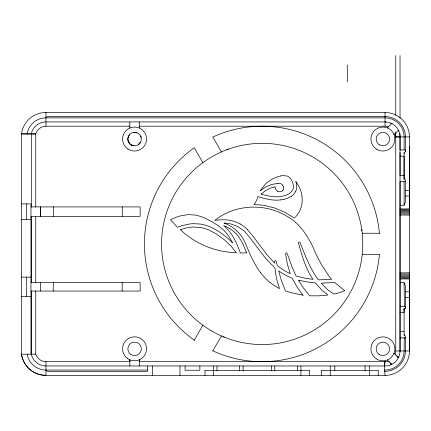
<?xml version="1.0" encoding="UTF-8"?>
<svg xmlns="http://www.w3.org/2000/svg" width="431" height="431" viewBox="0 0 431 431"><rect width="100%" height="100%" fill="white"/><g stroke="black" fill="none" stroke-linecap="round" stroke-linejoin="round"><path stroke-width="0.65" d="M21.55 354.234L21.55 133.691L35.746 133.696A10.797 10.797 0 0 1 45.955 126.208L129.866 126.202M129.871 361.954L129.871 359.837L129.871 365.967M139.294 361.954L139.294 359.82L139.294 365.967M365.062 370.676L365.062 365.967M388.498 126.8A10.775 10.775 0 0 0 385.045 126.208L385.045 116.569L47.238 116.575L45.955 117.857A19.05 19.05 0 0 0 27.175 133.696L27.175 134.127M385.045 116.515L385.045 112.507L45.799 112.507M400.033 152.558L400.033 175.444L404.1 175.444M31.318 206.912L31.318 133.696A14.983 14.983 0 0 1 45.955 121.925L385.045 121.925A15.058 15.058 0 0 1 400.033 136.907L400.033 149.966L404.1 149.966A7.37 2.818 -90 0 1 405.382 150.387L405.382 151.712A7.047 4.983 90 0 0 404.089 153.474M404.1 179L404.1 152.445M404.1 149.966L404.1 136.913A19.061 19.061 0 0 0 385.045 117.857L45.955 117.857M405.382 307.815L405.382 285.737L404.1 282.639L400.033 282.639M405.382 151.712L405.382 136.913A20.343 20.343 0 0 0 385.045 116.569M409.45 350.823L409.45 136.751M405.382 307.141L405.382 307.438M400.027 351.357L400.033 133.658M405.382 181.23A7.365 2.818 -90 0 1 404.1 181.65L400.033 181.65L400.033 350.985A15.063 15.063 0 0 1 384.646 365.967L385.072 361.684L384.738 361.684L384.646 365.967L45.955 365.967A14.983 14.983 0 0 1 31.318 354.19L31.318 291.044M127.959 137.855L129.343 134.833M395.157 354.433L395.227 354.223A10.775 10.775 0 0 0 395.75 350.979L395.75 132.317M283.215 189.381L283.205 189.419A4.714 4.714 0 0 1 282.828 190.222L282.698 190.437M400.033 205.253L404.1 205.253L405.382 202.15L405.382 179.905A7.047 4.983 90 0 1 404.089 178.143M398.831 356.798L398.503 357.525M398.61 357.299L398.416 357.692L394.015 353.291M194.273 340.14L202.877 325.233M212.812 350.839L221.415 335.938M138.847 144.288L138.286 144.697L140.576 142.144M139.827 143.302L140.237 142.742M295.224 217.305C299.103 213.2 301.797 207.947 302.066 202.236A20.726 20.726 0 0 0 302.163 200.814A31.587 31.587 0 0 0 301.996 196.714M294.723 217.897L294.524 218.124L284.234 211.982L274.762 208.028L264.063 205.296L253.956 204.526L254.435 203.955A13.819 13.819 0 0 0 254.786 203.486L256.66 200.221L257.959 196.558L263.815 198.341L269.854 199.607A46.203 46.203 0 0 0 275.323 200.151L277.823 200.14A29.502 29.502 0 0 0 280.436 199.909M387.367 127.932L391.757 123.541L392.016 123.67M394.015 134.601L398.416 130.2M260.954 190.168L260.092 190.82L265.356 184.242A18.555 18.555 0 0 1 265.83 183.735L266.961 182.658A22.24 22.24 0 0 1 267.435 182.243L271.686 179.377A33.478 33.478 0 0 1 273.631 178.402L273.895 178.278A37.287 37.287 0 0 1 276.298 177.276L278.561 176.516A27.67 27.67 0 0 1 280.791 175.934M261.019 190.119L264.806 187.625A34.911 34.911 0 0 1 266.687 186.628L269.003 185.572A27.88 27.88 0 0 1 273.426 184.123L277.968 183.461M291.361 196.267L290.208 196.978A24.605 24.605 0 0 1 284.051 199.214M390.491 364.922L391.757 364.357L387.367 359.96M226.711 149.783L228.371 149.18M284.061 199.262L280.436 199.914M280.791 175.94L281.777 175.756A10.355 10.355 0 0 1 283.248 175.622L286.68 175.967A8.631 8.631 0 0 1 287.687 176.231L287.784 176.274A3.513 3.513 0 0 1 287.956 176.344L288.032 176.376A6.438 6.438 0 0 1 288.398 176.559L290.381 178.488A12.418 12.418 0 0 1 290.559 178.687L290.645 178.79A7.311 7.311 0 0 1 290.984 179.231L291.642 180.271A11.039 11.039 0 0 1 291.922 180.783L292.067 181.079A15.263 15.263 0 0 1 292.681 182.577L293.279 184.904A9.455 9.455 0 0 1 293.199 188.471L293.005 189.144A5.183 5.183 0 0 1 292.638 190.012C290.51 194.112 285.699 195.62 281.459 196.385A35.778 35.778 0 0 1 279.908 196.622L278.103 196.789A32.901 32.901 0 0 1 273.286 196.655L267.705 195.825L261.067 194.09M404.504 337.963L404.585 337.947A7.402 2.834 -90 0 0 404.833 337.877L404.989 337.802A7.305 2.796 -90 0 0 405.226 337.64L405.307 337.575A7.305 2.796 90 0 1 404.908 337.845A7.429 2.839 90 0 1 404.262 337.958L400.097 337.926M133.346 132.446L137.053 132.796L135.797 132.436M405.382 307.788L405.307 306.592A7.289 2.791 90 0 0 404.995 306.366L400.033 306.242M404.348 306.204L404.1 282.639M133.966 132.36L135.172 132.355M400.027 136.907L395.75 136.929L409.45 136.913A24.4 24.4 0 0 0 385.045 112.507M139.283 126.208L385.045 126.208M21.55 134.127L35.746 134.127M400.033 156.178L404.1 156.178L404.1 179.431M405.436 190.357L409.45 190.357M405.436 196.051L409.45 196.051M21.55 203.911L30.967 203.911L30.967 354.19M30.967 206.912L140.145 206.912L140.145 216.33L30.967 216.33M400.033 208.927L409.45 208.927M400.033 209.778L409.45 209.778M400.033 210.721L409.45 210.721M400.033 211.734L409.45 211.734M400.033 212.806L409.45 212.806M400.033 213.916L409.45 213.916M400.033 215.047L409.45 215.047L409.45 180.821M21.55 219.325L30.967 219.325M362.212 233.241L379.42 233.241M362.212 254.651L379.42 254.651M400.033 272.845L409.45 272.845M400.033 273.976L409.45 273.976M400.033 275.086L409.45 275.086M400.033 276.158L409.45 276.158M21.55 277.128L30.967 277.128M400.033 277.171L409.45 277.171M400.033 278.114L409.45 278.114M400.033 278.965L409.45 278.965M30.967 282.477L140.145 282.477L140.145 291.044L30.967 291.044M405.436 291.841L409.45 291.841M21.55 296.393L30.967 296.393M405.436 297.53L409.45 297.53M400.033 312.448L404.1 312.448L404.1 308.461L404.1 335.447M400.033 331.714L404.1 331.714M395.75 350.979L409.45 350.979L409.45 290.79M21.55 354.19L35.746 354.19A10.797 10.797 0 0 0 45.955 361.684L129.871 361.684M139.294 361.684L385.072 361.684M27.175 354.19A19.05 19.05 0 0 0 45.955 370.035L147.424 370.035M204.94 370.676L309.593 370.676M321.445 370.676L378.294 370.676M385.201 375.385L45.955 375.385L45.955 361.684M384.738 361.684L384.975 361.69A10.775 10.775 0 0 0 388.503 361.086M385.045 121.925L385.47 121.93M404.262 337.958L404.1 350.979A19.061 19.061 0 0 1 384.619 370.035L385.045 375.385A24.405 24.405 0 0 0 409.45 350.979M299.389 280.36L307.384 281.987L315.535 283.005L321.612 289.885L327.872 295.041L318.59 295.855L309.695 295.801L303.548 288.188L298.36 280.102L299.254 280.328M404.671 306.236L404.995 306.366M261.03 194.074L265.668 190.615L269.418 188.616A26.151 26.151 0 0 1 270.323 188.218L275.172 186.742L275.15 187.232A3.303 3.303 0 0 0 275.161 187.496L275.183 187.668A4.332 4.332 0 0 0 275.231 187.959L275.312 188.315A4.579 4.579 0 0 0 277.65 191.299M224.287 337.155L223.409 336.794M390.766 123.083L391.574 123.449M131.509 145.058L132.123 145.339M277.688 191.278L278.06 191.439A4.919 4.919 0 0 0 278.787 191.666L279.089 191.709A4.709 4.709 0 0 0 281.373 191.461L281.518 191.386A2.845 2.845 0 0 0 282.747 190.47M240.099 223.953L239.453 223.603A28.656 28.656 0 0 0 235.671 221.911L233.537 221.216A35.03 35.03 0 0 0 231.619 220.699L229.324 220.23A37.082 37.082 0 0 0 225.397 219.783L219.137 219.891A53.315 53.315 0 0 0 217.445 220.074L214.757 220.446C234.712 204.332 264.548 202.812 286.453 215.996A51.531 51.531 0 0 1 288.21 217.025L292.875 220.052A65.717 65.717 0 0 1 297.325 224.034L297.702 224.4A43.138 43.138 0 0 1 299.114 225.871L301.479 228.602A89.556 89.556 0 0 1 303.165 230.698A76.47 76.47 0 0 1 306.01 234.604L311.02 243.03A80.371 80.371 0 0 1 312.626 246.316L315.734 253.573A75.554 75.554 0 0 0 316.462 255.217L321.763 265.173L328.724 275.695A40.837 40.837 0 0 0 329.397 276.583L331.638 279.374L318.423 279.859C309.932 268.712 305.261 255.33 300.03 242.497A0.808 0.808 0 0 0 299.017 242.033A0.808 0.808 0 0 0 298.5 243.019C301.915 255.621 305.557 268.454 312.965 279.396L304.351 278.054L296.075 276.029L292.073 267.048L287.143 253.439A0.808 0.808 0 0 0 285.581 253.821L287.407 264.322L290.343 273.83L283.646 270.269L277.305 265.668L276.126 261.191A0.808 0.808 0 0 0 274.542 261.439L274.628 263.179L266.59 254.274L252.588 235.649L247.205 229.34M397.263 356.545L398.185 357.461L397.845 357.116M396.574 355.85L396.919 356.195M389.597 362.196L389.29 361.884M390.529 363.128L390.842 363.435M390.992 363.592L391.607 364.206M45.955 370.035L47.238 371.317L147.424 371.317L147.424 365.967M128.61 142.176L128.115 140.937L129.833 143.841A6.686 6.686 0 0 0 133.998 145.78M260.335 272.306L258.347 269.628A45.136 45.136 0 0 1 256.731 267.188L251.381 257.226L244.765 241.818A38.758 38.758 0 0 0 242.955 238.532A42.572 42.572 0 0 0 240.762 235.315A37.292 37.292 0 0 0 237.002 231.027L236.651 230.687A25.348 25.348 0 0 0 235.197 229.416L233.44 228.091A51.655 51.655 0 0 0 231.404 226.706L229.405 225.494A29.766 29.766 0 0 0 227.493 224.508L226.501 224.061A44.582 44.582 0 0 0 225.235 223.538L223.964 223.053L225.973 223.166A32.729 32.729 0 0 1 230.725 223.91L237.777 226.485L244.043 230.914A29.297 29.297 0 0 1 244.797 231.652L249.878 237.6L264.72 257.253L274.908 268.114L276.594 278.965L279.493 288.614L277.445 287.45A90.591 90.591 0 0 1 274.73 285.775L272.155 284.04A42.561 42.561 0 0 1 270.054 282.434M128.955 142.769L129.365 143.329M282.779 185.502L282.849 185.616A4.709 4.709 0 0 1 283.361 186.903L283.393 187.011M221.415 151.954L212.812 137.053A117.738 117.738 0 0 1 379.447 233.559M202.877 162.659L194.273 147.752A117.738 117.738 0 0 0 194.704 340.442M232.422 242.615L228.753 236.188L225.111 231.571A37.206 37.206 0 0 0 222.989 229.481L218.63 225.979L212.779 222.137A56.601 56.601 0 0 1 211.61 221.539L203.534 217.456L197.15 215.398A31.905 31.905 0 0 0 194.909 215.004L188.773 214.66A38.892 38.892 0 0 0 186.483 214.789L178.278 216.373L170.466 219.724L177.453 227.315L178.655 226.841A56.078 56.078 0 0 1 181.316 225.871L189.597 223.975A38.742 38.742 0 0 1 193.831 223.684L200.059 224.034A31.711 31.711 0 0 1 202.775 224.508L205.937 225.332A39.345 39.345 0 0 1 209.17 226.453C217.957 230.132 225.957 236.204 232.503 242.782M398.508 130.383L398.869 131.186M295.871 181.602L296.092 182.297A17.17 17.17 0 0 1 296.512 184.053L296.603 184.613A13.075 13.075 0 0 1 296.711 185.626L296.738 186.677A11.863 11.863 0 0 1 296.108 190.378L295.978 190.723A7.683 7.683 0 0 1 295.919 190.874L295.833 191.068A9.374 9.374 0 0 1 295.553 191.628M283.415 187.124L283.442 187.275A4.504 4.504 0 0 1 283.205 189.376M361.717 229.357L361.911 230.757M139.283 121.925L139.283 128.023M129.86 121.925L129.866 128.018M409.45 146.567L409.45 162.853M409.45 163.694L409.45 179.975M409.45 273.663L409.45 289.944M404.1 181.65L404.1 205.253M400.033 55.615L400.033 118.186M395.75 55.615L395.75 115.497M384.619 365.967L384.619 371.317A20.343 20.343 0 0 0 405.382 350.979L405.382 336.18A7.031 4.967 90 0 1 404.089 334.418M378.197 370.676L378.197 375.385M369.631 365.967L369.631 375.385M347.3 64.973L347.3 82.1M334.817 365.967L334.817 370.676M330.243 365.967L330.243 375.385M321.682 370.676L321.682 375.385M309.48 370.676L309.48 375.385M300.913 365.967L300.913 375.385M297.492 365.967L297.492 370.676M274.8 365.967L274.8 370.676M271.374 365.967L271.374 370.676M243.116 365.967L243.116 370.676M239.69 365.967L239.69 370.676M216.998 365.967L216.998 370.676M213.571 365.967L213.571 375.385M205.011 370.676L205.011 375.385M199.871 365.967L199.871 370.251L185.104 370.251L185.104 365.967M179.964 365.967L179.964 375.385M152.563 365.967L152.563 375.385M122.259 206.912L122.259 216.33M122.162 282.477L122.162 291.044M53.325 206.912L53.325 216.33M53.234 282.477L53.234 291.044M45.955 126.208L45.955 112.507A24.545 24.545 0 0 0 21.496 133.691M40.482 206.912L40.482 216.33M40.39 206.912L40.39 216.33M40.39 282.477L40.39 291.044M35.746 133.696L35.746 206.912M35.746 216.33L35.746 282.477M35.746 291.044L35.746 354.19M31.318 216.33L31.318 282.477M26.69 203.911L26.69 219.325M26.69 277.128L26.69 296.393M379.431 254.516A117.738 117.738 0 0 1 212.602 350.742M395.152 133.454A10.775 10.775 0 0 1 395.744 136.923M128.152 140.975A6.686 6.686 0 0 1 127.996 137.915M277.952 183.374A4.649 4.649 0 0 1 282.86 185.454M295.882 181.596A33.23 33.23 0 0 1 298.01 184.834L298.467 185.61A31.549 31.549 0 0 1 300.402 189.699A19.417 19.417 0 0 1 300.913 191.229L301.086 191.838A38.962 38.962 0 0 1 301.652 194.257A25.284 25.284 0 0 1 302.018 196.714M295.558 191.628A13.113 13.113 0 0 1 291.372 196.277M270.016 282.477A61.342 61.342 0 0 1 260.362 272.284M240.099 223.948A32.083 32.083 0 0 1 247.216 229.33M404.095 309.749A6.993 4.946 -90 0 1 405.312 308.068M404.095 309.749A7.031 4.973 -90 0 1 405.388 307.998M344.665 290.666L341.007 292.078A43.472 43.472 0 0 1 338.777 292.827L333.874 294.125L327.555 289.616L321.17 283.21L334.575 282.434L344.665 290.666M180.427 229.728L184.705 233.64L192.21 239.076L198.928 243.019L205.819 246.23L213.113 248.876L220.37 250.831L228.926 252.232L236.436 252.895L230.984 246.047L224.357 239.803L215.985 233.753L208.184 229.648A36.581 36.581 0 0 0 207.219 229.276L201.299 227.606A26.69 26.69 0 0 0 200.318 227.433L192.738 227.051A33.925 33.925 0 0 0 191.035 227.169L185.713 228.069L180.427 229.728M246.667 252.873L240.374 252.97C236.63 242.965 232.228 232.471 223.635 225.623C228.031 227.256 232.093 229.831 235.482 233.074A34.884 34.884 0 0 1 238.284 236.231L242.314 242.561L246.667 252.873M303.036 295.197L290.138 292.439A73.028 73.028 0 0 1 287.666 291.679L285.446 290.92L285.031 289.971L281.389 280.608L278.663 270.921L284.783 274.789L292.213 278.264L296.867 286.777L303.036 295.197M140.845 136.573L140.565 135.959L141.061 137.198L140.845 136.573M127.533 358.522A11.987 11.987 0 0 0 146.486 350.031A11.987 11.987 0 0 0 129.661 337.866A11.987 11.987 0 0 0 127.533 358.522M128.055 149.088A11.982 11.982 0 0 0 146.535 139.655A11.982 11.982 0 0 0 129.128 128.363A11.982 11.982 0 0 0 128.055 149.088M211.766 331.024A100.612 100.612 0 0 0 362.778 244.054A100.612 100.612 0 0 0 211.955 156.755A100.612 100.612 0 0 0 211.766 331.024M376.839 149.368A11.976 11.976 0 0 0 394.871 139.121A11.976 11.976 0 0 0 376.974 128.632A11.976 11.976 0 0 0 376.839 149.368M376.204 358.781A11.976 11.976 0 0 0 394.839 349.686A11.976 11.976 0 0 0 377.642 338.093A11.976 11.976 0 0 0 376.204 358.781M379.048 354.374A6.734 6.734 0 0 0 389.602 349.396A6.734 6.734 0 0 0 380.018 342.742A6.734 6.734 0 0 0 379.048 354.374M379.479 144.864A6.734 6.734 0 0 0 389.624 139.1A6.734 6.734 0 0 0 379.56 133.201A6.734 6.734 0 0 0 379.479 144.864M130.722 144.584A6.74 6.74 0 0 0 141.298 139.655A6.74 6.74 0 0 0 131.741 132.958A6.74 6.74 0 0 0 130.722 144.584M130.722 354.347A6.729 6.729 0 0 0 141.298 349.444A6.729 6.729 0 0 0 131.762 342.742A6.729 6.729 0 0 0 130.722 354.347M21.496 354.239A24.545 24.545 0 0 0 45.955 375.326A24.545 24.545 0 0 1 21.496 354.201"/></g></svg>
